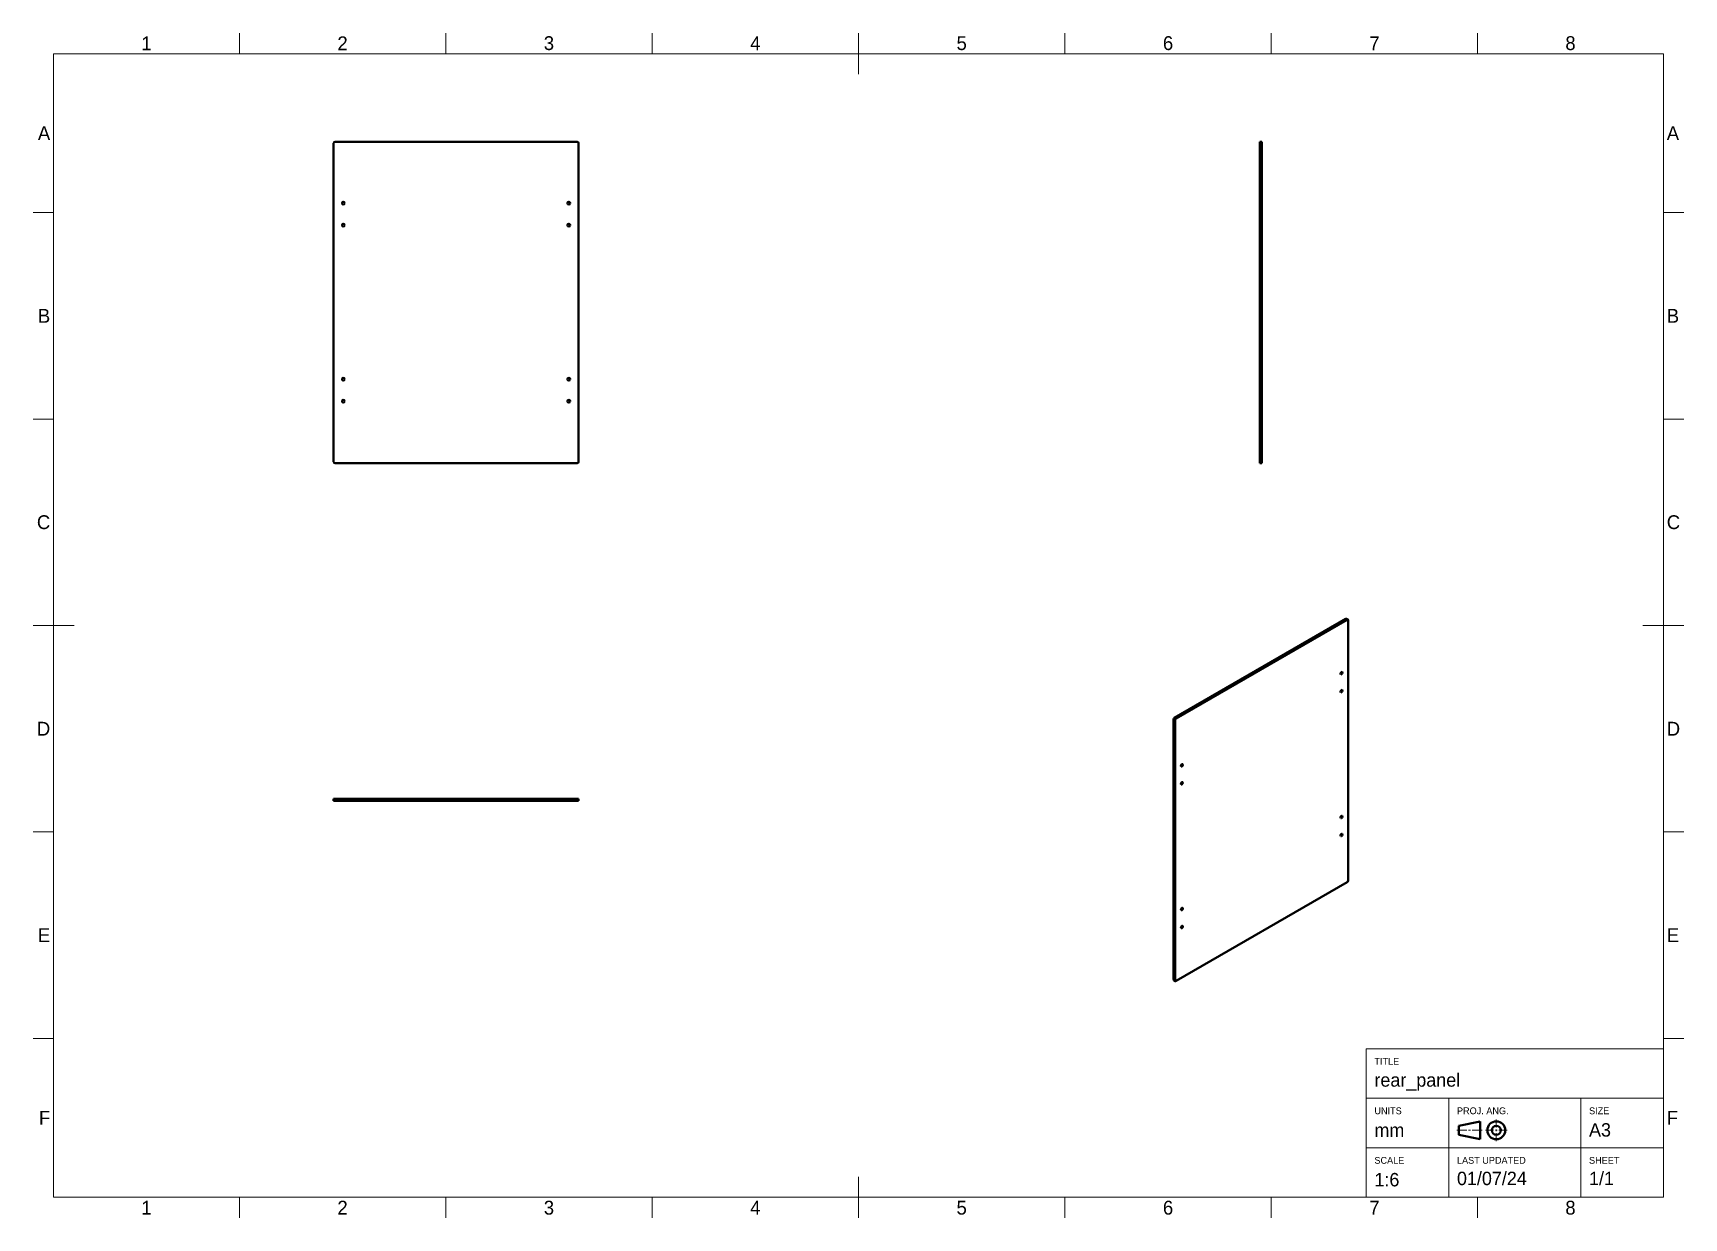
# Model space of a CAD drawing. Header units: millimetres. Extents: x 15 to 415, y 5 to 292.
import ezdxf

# ---------------------------------------------------------------- set-up
doc = ezdxf.new("R2010")
doc.units = ezdxf.units.MM
doc.layers.add('Border', color=7, linetype='Continuous')
doc.layers.add('Geometries', color=7, linetype='Continuous')
doc.styles.add('Shapr0', font='txt', dxfattribs={"height": 3.3495})
doc.styles.add('Shapr10', font='txt', dxfattribs={"height": 3.3495})
doc.styles.add('Shapr11', font='txt', dxfattribs={"height": 3.3495})
doc.styles.add('Shapr12', font='txt', dxfattribs={"height": 3.3495})
doc.styles.add('Shapr13', font='txt', dxfattribs={"height": 3.3495})
doc.styles.add('Shapr14', font='txt', dxfattribs={"height": 3.3495})
doc.styles.add('Shapr2', font='txt', dxfattribs={"height": 3.3495})
doc.styles.add('Shapr3', font='txt', dxfattribs={"height": 3.3495})
doc.styles.add('Shapr4', font='txt', dxfattribs={"height": 3.3495})
doc.styles.add('Shapr5', font='txt', dxfattribs={"height": 3.3495})
doc.styles.add('Shapr6', font='txt', dxfattribs={"height": 3.3495})
doc.styles.add('Shapr7', font='txt', dxfattribs={"height": 3.3495})
doc.styles.add('Shapr8', font='txt', dxfattribs={"height": 3.3495})
doc.styles.add('Shapr9', font='txt', dxfattribs={"height": 3.3495})

# ---------------------------------------------------------------- blocks, each defined once
blk = doc.blocks.new('*U2')
at = {"layer": 'Border', "linetype": 'Continuous', "lineweight": 15}
for p, q in [((410, 46), (338, 46)), ((338, 10), (338, 46)), ((410, 10), (410, 46)), ((410, 34), (338, 34)), ((358, 10), (358, 34)), ((390, 10), (390, 34)), ((369.53, 26.88), (369.53, 28.83)), ((360, 26.23), (362.38, 26.23)), ((362.82, 26.23), (363.25, 26.23)), ((366.07, 26.23), (363.68, 26.23)), ((368.88, 26.23), (366.93, 26.23)), ((369.32, 26.23), (369.75, 26.23)), ((369.53, 26.02), (369.53, 26.45)), ((369.53, 25.58), (369.53, 23.63)), ((370.18, 26.23), (372.13, 26.23)), ((410, 22), (338, 22)), ((410, 10), (338, 10))]:
    blk.add_line(p, q, dxfattribs=at)
at = {"layer": 'Border', "linetype": 'Continuous', "lineweight": 40}
for p, q in [((360.43, 27.32), (365.63, 28.4)), ((365.63, 28.4), (365.63, 24.07)), ((360.43, 27.32), (360.43, 25.15)), ((360.43, 25.15), (365.63, 24.07))]:
    blk.add_line(p, q, dxfattribs=at)
for radius in [2.17, 1.08]:
    blk.add_circle((369.53, 26.23), radius, dxfattribs=at)

msp = doc.modelspace()

# ---------------------------------------------------------------- linework, layer by layer
at = {"layer": 'Border', "linetype": 'Continuous', "lineweight": 15}
for p, q in [((65, 287), (65, 292)), ((115, 287), (115, 292)), ((165, 287), (165, 292)), ((215, 282), (215, 292)), ((265, 287), (265, 292)), ((315, 287), (315, 292)), ((365, 287), (365, 292)), ((410, 287), (20, 287)), ((20, 287), (20, 10)), ((410, 10), (410, 287)), ((20, 248.5), (15, 248.5)), ((410, 248.5), (415, 248.5)), ((20, 198.5), (15, 198.5)), ((410, 198.5), (415, 198.5)), ((25, 148.5), (15, 148.5)), ((405, 148.5), (415, 148.5)), ((20, 98.5), (15, 98.5)), ((410, 98.5), (415, 98.5)), ((20, 48.5), (15, 48.5)), ((410, 48.5), (415, 48.5)), ((215, 15), (215, 5)), ((20, 10), (410, 10)), ((65, 10), (65, 5)), ((115, 10), (115, 5)), ((165, 10), (165, 5)), ((265, 10), (265, 5)), ((315, 10), (315, 5)), ((365, 10), (365, 5))]:
    msp.add_line(p, q, dxfattribs=at)
at = {"layer": 'Geometries', "linetype": 'Continuous', "lineweight": 40}
for p, q in [((87.83, 188.17), (87.83, 265.33)), ((88.17, 265.67), (146.83, 265.67)), ((147.17, 188.17), (147.17, 265.33)), ((312.25, 265.67), (312.75, 265.67)), ((312.25, 265.33), (312.25, 265.67)), ((312.75, 265.33), (312.25, 265.33)), ((312.25, 188.17), (312.25, 265.33)), ((312.75, 265.67), (312.75, 265.33)), ((312.75, 188.17), (312.75, 265.33)), ((312.25, 188.17), (312.75, 188.17)), ((312.25, 187.83), (312.25, 188.17)), ((312.75, 188.17), (312.75, 187.83)), ((146.83, 187.83), (88.17, 187.83)), ((312.75, 187.83), (312.25, 187.83)), ((291.58, 126.15), (333.07, 150.1)), ((291.93, 125.95), (333.42, 149.9)), ((333.42, 149.9), (333.07, 150.1)), ((333.59, 149.92), (333.23, 150.12)), ((333.65, 86.76), (333.65, 149.76)), ((291.35, 62.74), (291.35, 125.74)), ((291.7, 125.54), (291.35, 125.74)), ((291.58, 126.15), (291.93, 125.95)), ((291.7, 62.53), (291.7, 125.54)), ((87.83, 106), (87.83, 106.5)), ((87.83, 106.5), (88.17, 106.5)), ((88.17, 106), (87.83, 106)), ((88.17, 106.5), (88.17, 106)), ((88.17, 106.5), (146.83, 106.5)), ((88.17, 106), (146.83, 106)), ((146.83, 106), (146.83, 106.5)), ((146.83, 106.5), (147.17, 106.5)), ((147.17, 106), (146.83, 106)), ((147.17, 106.5), (147.17, 106)), ((333.42, 86.35), (291.93, 62.4)), ((291.35, 62.74), (291.7, 62.53)), ((291.41, 62.58), (291.77, 62.38))]:
    msp.add_line(p, q, dxfattribs=at)
for centre in [(90.18, 250.82), (144.81, 250.82), (90.18, 245.48), (144.81, 245.48), (90.18, 208.15), (144.81, 208.15), (90.18, 202.82), (144.81, 202.82)]:
    msp.add_circle(centre, 0.333, dxfattribs=at)
for centre, start, end in [((88.17, 265.33), 90, 180), ((146.83, 265.33), 0, 90), ((88.17, 188.17), 180, 270), ((146.83, 188.17), 270, 0)]:
    msp.add_arc(centre, 0.333, start, end, dxfattribs=at)
for centre, major_axis, start_param, end_param in [((333.07, 149.83), (-0.167, -0.289), 3.141593, 3.926991), ((333.42, 149.63), (0.167, 0.289), 0, 0.785398), ((333.42, 149.63), (0.167, 0.289), 5.497787, 6.283185), ((291.58, 125.88), (-0.167, -0.289), 3.926991, 5.497787), ((291.93, 125.68), (0.167, 0.289), 0.785398, 2.356194), ((333.42, 86.62), (0.167, 0.289), 3.926991, 5.497787), ((291.58, 62.87), (-0.167, -0.289), 5.497787, 6.283185), ((291.93, 62.67), (0.167, 0.289), 2.356194, 3.141593), ((291.93, 62.67), (0.167, 0.289), 3.141593, 3.926991)]:
    msp.add_ellipse(centre, major_axis=major_axis, ratio=0.57735, start_param=start_param, end_param=end_param, dxfattribs=at)
for centre in [(331.99, 136.95), (331.99, 132.59), (293.36, 114.64), (293.36, 110.29), (331.99, 102.11), (331.99, 97.76), (293.36, 79.81), (293.36, 75.45)]:
    msp.add_ellipse(centre, major_axis=(-0.167, -0.289), ratio=0.57735, dxfattribs=at)

# ---------------------------------------------------------------- block references
msp.add_blockref('*U2', (0, 0))

# ---------------------------------------------------------------- texts
at = {"layer": 'Border', "linetype": 'Continuous', "lineweight": 15, "char_height": 3.35, "width": 3.3495, "style": 'Shapr0'}
for s, insert, attachment_point in [('1', (42.5, 287.83), 8), ('2', (90, 287.83), 8), ('3', (140, 287.83), 8), ('4', (190, 287.83), 8), ('5', (240, 287.83), 8), ('6', (290, 287.83), 8), ('7', (340, 287.83), 8), ('8', (387.5, 287.83), 8), ('A', (19.17, 267.75), 6), ('A', (410.83, 267.75), 4), ('B', (19.17, 223.5), 6), ('B', (410.83, 223.5), 4), ('C', (19.17, 173.5), 6), ('C', (410.83, 173.5), 4), ('D', (19.17, 123.5), 6), ('D', (410.83, 123.5), 4), ('E', (19.17, 73.5), 6), ('E', (410.83, 73.5), 4), ('F', (19.17, 29.25), 6), ('F', (410.83, 29.25), 4), ('1', (42.5, 9.17), 2), ('2', (90, 9.17), 2), ('3', (140, 9.17), 2), ('4', (190, 9.17), 2), ('5', (240, 9.17), 2), ('6', (290, 9.17), 2), ('7', (340, 9.17), 2), ('8', (387.5, 9.17), 2)]:
    msp.add_mtext(s, dxfattribs=dict(at, insert=insert, attachment_point=attachment_point))
at = {"layer": 'Border', "linetype": 'Continuous', "lineweight": 15, "attachment_point": 1}
for s, insert, char_height, style in [('TITLE', (340, 43.75), 1.65, 'Shapr2'), ('rear_panel', (340, 40.05), 3.25, 'Shapr3'), ('UNITS', (340, 31.78), 1.65, 'Shapr4'), ('PROJ. ANG.', (360, 31.78), 1.65, 'Shapr7'), ('A3', (392, 27.96), 3.25, 'Shapr9'), ('SIZE', (392, 31.78), 1.65, 'Shapr8'), ('mm', (340, 27.9), 3.25, 'Shapr5'), ('SCALE', (340, 19.78), 1.65, 'Shapr6'), ('01/07/24', (360, 16.2), 3.25, 'Shapr12'), ('LAST UPDATED', (360, 19.78), 1.65, 'Shapr11'), ('SHEET', (392, 19.78), 1.65, 'Shapr13'), ('1/1', (392, 16.2), 3.25, 'Shapr14'), ('1:6', (340, 15.9), 3.25, 'Shapr10')]:
    msp.add_mtext(s, dxfattribs=dict(at, insert=insert, char_height=char_height, style=style))

doc.saveas('drawing.dxf')
